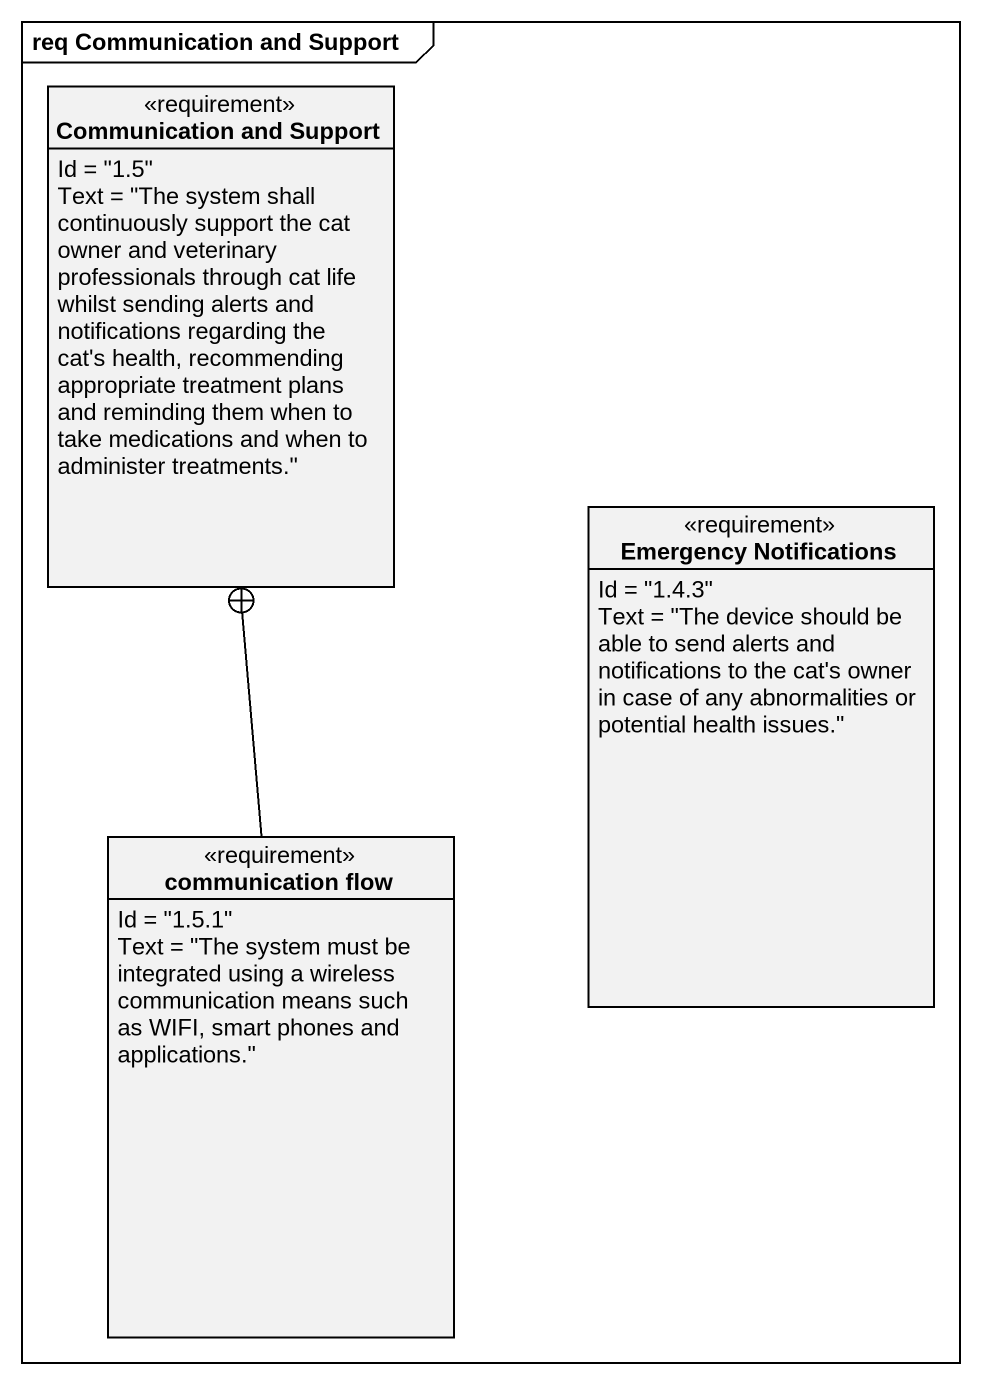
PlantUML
@startuml
mainframe req Communication and Support
hide circle
hide empty members
class "Communication and Support" as Communication_and_Support <<requirement>> {
  Id = "1.5"
  Text = "The system shall continuously support the cat owner and veterinary professionals through cat life whilst sending alerts and notifications regarding the cat's health, recommending appropriate treatment plans and reminding them when to take medications and when to administer treatments."
}
class "Emergency Notifications" as Emergency_Notifications <<requirement>> {
  Id = "1.4.3"
  Text = "The device should be able to send alerts and notifications to the cat's owner in case of any abnormalities or potential health issues."
}
class "communication flow" as communication_flow <<requirement>> {
  Id = "1.5.1"
  Text = "The system must be integrated using a wireless communication means such as WIFI, smart phones and applications."
}
communication_flow -up-+ Communication_and_Support
@enduml
